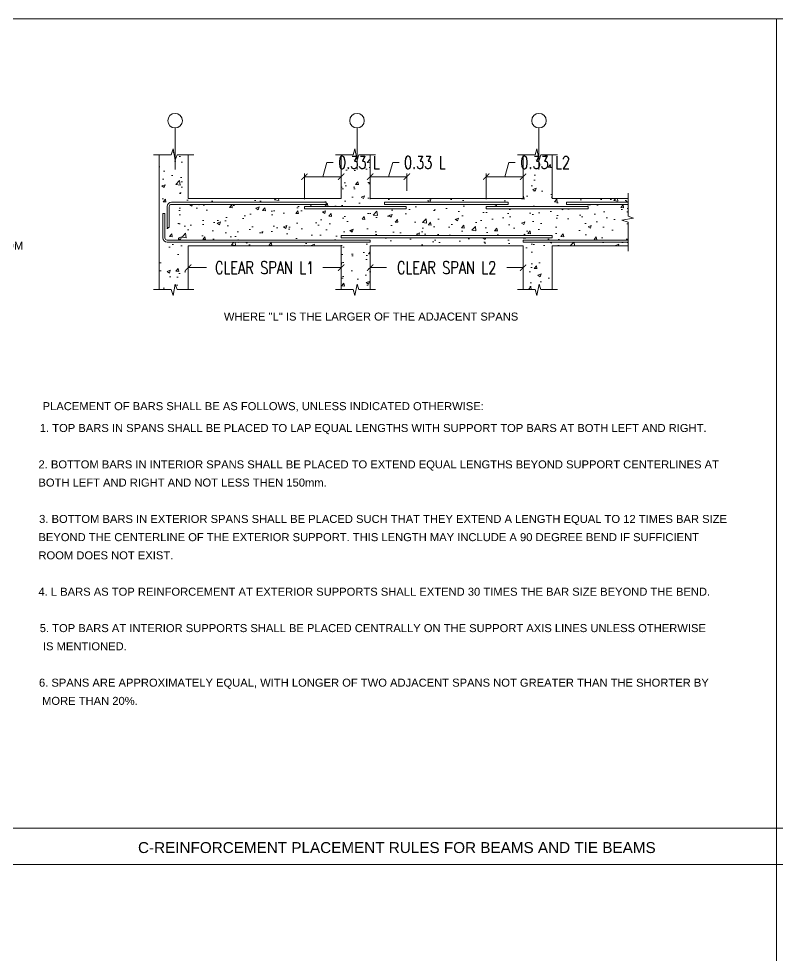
# Model space of a CAD drawing. Extents: x 166525 to 167198, y 178739 to 179747.
# Drawn here: x 166641.6 to 166653.68, y 179576.91 to 179591.83 of the extents above; entities that cross this region are included whole.
import ezdxf

# ---------------------------------------------------------------- set-up
doc = ezdxf.new("R2010")
doc.units = 0
doc.header["$MEASUREMENT"] = 0
doc.layers.get('0').update_dxf_attribs({"linetype": 'CONTINUOUS'})
doc.layers.get('DEFPOINTS').update_dxf_attribs({"linetype": 'CONTINUOUS'})
doc.layers.add('BEAM', color=6, linetype='CONTINUOUS', lineweight=13)
doc.styles.add('ARIAL', font='arial.ttf')
doc.styles.add('DIM', font='simplex.shx', dxfattribs={"width": 0.75})
doc.dimstyles.new('MUTASIM', dxfattribs={"dimscale": 0.9995, "dimtxt": 0.2, "dimasz": 0.1, "dimexe": 0.05, "dimexo": 0.12, "dimgap": 0.05, "dimtad": 0, "dimzin": 0, "dimdsep": 46, "dimtxsty": 'DIM', "dimblk": 'ARCHTICK', "dimcen": 0.09, "dimclrd": 35, "dimclre": 33, "dimclrt": 256, "dimazin": 0, "dimtfac": 1, "dimtofl": 0, "dimtmove": 1, "dimatfit": 3, "dimfxl": 0.18, "dimtolj": 1, "dimtzin": 0, "dimlwd": 13, "dimlwe": 9, "dimarcsym": 0})

# ---------------------------------------------------------------- blocks, each defined once
blk = doc.blocks.new('_ARCHTICK')
at = {"color": 0, "linetype": 'ByBlock', "const_width": 0.15}
blk.add_lwpolyline([(-0.5, -0.5), (0.5, 0.5)], dxfattribs=at)
blk = doc.blocks.new('*D701')
at = {"layer": 'BEAM', "color": 33, "lineweight": 9, "transparency": 16777216}
for p, q in [((166644.297, 179587.982), (166644.297, 179587.912)), ((166646.731, 179587.982), (166646.731, 179587.912))]:
    blk.add_line(p, q, dxfattribs=at)
at = {"layer": 'BEAM', "color": 35, "lineweight": 13, "transparency": 16777216}
for p, q in [((166644.297, 179587.862), (166644.589, 179587.862)), ((166646.731, 179587.862), (166646.438, 179587.862))]:
    blk.add_line(p, q, dxfattribs=at)
at = {"layer": 'DEFPOINTS', "color": 0, "transparency": 16777216}
for p in [(166644.297, 179587.862), (166644.297, 179587.862), (166646.731, 179587.862)]:
    blk.add_point(p, dxfattribs=at)
at = {"layer": 'BEAM', "color": 35, "lineweight": 13, "transparency": 16777216, "xscale": 0.09995000000000001, "yscale": 0.09995000000000001, "zscale": 0.09995000000000001, "rotation": 180}
blk.add_blockref('_ARCHTICK', (166644.297, 179587.862), dxfattribs=at)
at = {"layer": 'BEAM', "color": 35, "lineweight": 13, "transparency": 16777216, "xscale": 0.09995000000000001, "yscale": 0.09995000000000001, "zscale": 0.09995000000000001}
blk.add_blockref('_ARCHTICK', (166646.731, 179587.862), dxfattribs=at)
at = {"layer": 'BEAM', "transparency": 16777216, "insert": (166645.514, 179587.862), "char_height": 0.1999, "attachment_point": 5, "style": 'DIM'}
blk.add_mtext('\\A1;CLEAR SPAN L1', dxfattribs=at)
blk = doc.blocks.new('*D702')
at = {"layer": 'BEAM', "color": 33, "lineweight": 9, "transparency": 16777216}
for p, q in [((166647.194, 179587.982), (166647.194, 179587.912)), ((166649.628, 179587.982), (166649.628, 179587.912))]:
    blk.add_line(p, q, dxfattribs=at)
at = {"layer": 'BEAM', "color": 35, "lineweight": 13, "transparency": 16777216}
for p, q in [((166647.194, 179587.862), (166647.454, 179587.862)), ((166649.628, 179587.862), (166649.368, 179587.862))]:
    blk.add_line(p, q, dxfattribs=at)
at = {"layer": 'DEFPOINTS', "color": 0, "transparency": 16777216}
for p in [(166647.194, 179587.862), (166647.194, 179587.862), (166649.628, 179587.862)]:
    blk.add_point(p, dxfattribs=at)
at = {"layer": 'BEAM', "color": 35, "lineweight": 13, "transparency": 16777216, "xscale": 0.09995000000000001, "yscale": 0.09995000000000001, "zscale": 0.09995000000000001, "rotation": 180}
blk.add_blockref('_ARCHTICK', (166647.194, 179587.862), dxfattribs=at)
at = {"layer": 'BEAM', "color": 35, "lineweight": 13, "transparency": 16777216, "xscale": 0.09995000000000001, "yscale": 0.09995000000000001, "zscale": 0.09995000000000001}
blk.add_blockref('_ARCHTICK', (166649.628, 179587.862), dxfattribs=at)
at = {"layer": 'BEAM', "transparency": 16777216, "insert": (166648.411, 179587.862), "char_height": 0.1999, "attachment_point": 5, "style": 'DIM'}
blk.add_mtext('\\A1;CLEAR SPAN L2', dxfattribs=at)
blk = doc.blocks.new('*D703')
at = {"layer": 'BEAM', "color": 35, "lineweight": 13, "transparency": 16777216}
for p, q in [((166646.439, 179589.311), (166646.506, 179589.536)), ((166646.506, 179589.536), (166646.606, 179589.536)), ((166646.731, 179589.311), (166646.146, 179589.311))]:
    blk.add_line(p, q, dxfattribs=at)
at = {"layer": 'BEAM', "color": 33, "lineweight": 9, "transparency": 16777216}
for p, q in [((166646.146, 179588.955), (166646.146, 179589.361)), ((166646.731, 179589.083), (166646.731, 179589.361))]:
    blk.add_line(p, q, dxfattribs=at)
at = {"layer": 'DEFPOINTS', "color": 0, "transparency": 16777216}
for p in [(166646.146, 179589.311), (166646.146, 179588.835), (166646.731, 179588.963)]:
    blk.add_point(p, dxfattribs=at)
at = {"layer": 'BEAM', "color": 35, "lineweight": 13, "transparency": 16777216, "xscale": 0.09995000000000001, "yscale": 0.09995000000000001, "zscale": 0.09995000000000001, "rotation": 180}
blk.add_blockref('_ARCHTICK', (166646.146, 179589.311), dxfattribs=at)
at = {"layer": 'BEAM', "color": 35, "lineweight": 13, "transparency": 16777216, "xscale": 0.09995000000000001, "yscale": 0.09995000000000001, "zscale": 0.09995000000000001}
blk.add_blockref('_ARCHTICK', (166646.731, 179589.311), dxfattribs=at)
at = {"layer": 'BEAM', "transparency": 16777216, "insert": (166647.016, 179589.536), "char_height": 0.1999, "attachment_point": 5, "style": 'DIM'}
blk.add_mtext('\\A1;0.33 L', dxfattribs=at)
blk = doc.blocks.new('*D704')
at = {"layer": 'BEAM', "color": 35, "lineweight": 13, "transparency": 16777216}
for p, q in [((166647.486, 179589.311), (166647.554, 179589.536)), ((166647.554, 179589.536), (166647.654, 179589.536)), ((166647.778, 179589.311), (166647.194, 179589.311))]:
    blk.add_line(p, q, dxfattribs=at)
at = {"layer": 'BEAM', "color": 33, "lineweight": 9, "transparency": 16777216}
for p, q in [((166647.194, 179588.955), (166647.194, 179589.361)), ((166647.778, 179589.083), (166647.778, 179589.361))]:
    blk.add_line(p, q, dxfattribs=at)
at = {"layer": 'DEFPOINTS', "color": 0, "transparency": 16777216}
for p in [(166647.194, 179589.311), (166647.194, 179588.835), (166647.778, 179588.963)]:
    blk.add_point(p, dxfattribs=at)
at = {"layer": 'BEAM', "color": 35, "lineweight": 13, "transparency": 16777216, "xscale": 0.09995000000000001, "yscale": 0.09995000000000001, "zscale": 0.09995000000000001, "rotation": 180}
blk.add_blockref('_ARCHTICK', (166647.194, 179589.311), dxfattribs=at)
at = {"layer": 'BEAM', "color": 35, "lineweight": 13, "transparency": 16777216, "xscale": 0.09995000000000001, "yscale": 0.09995000000000001, "zscale": 0.09995000000000001}
blk.add_blockref('_ARCHTICK', (166647.778, 179589.311), dxfattribs=at)
at = {"layer": 'BEAM', "transparency": 16777216, "insert": (166648.064, 179589.536), "char_height": 0.1999, "attachment_point": 5, "style": 'DIM'}
blk.add_mtext('\\A1;0.33 L', dxfattribs=at)
blk = doc.blocks.new('*D705')
at = {"layer": 'BEAM', "color": 35, "lineweight": 13, "transparency": 16777216}
for p, q in [((166649.336, 179589.311), (166649.403, 179589.536)), ((166649.403, 179589.536), (166649.503, 179589.536)), ((166649.628, 179589.311), (166649.043, 179589.311))]:
    blk.add_line(p, q, dxfattribs=at)
at = {"layer": 'BEAM', "color": 33, "lineweight": 9, "transparency": 16777216}
for p, q in [((166649.043, 179588.955), (166649.043, 179589.361)), ((166649.628, 179589.083), (166649.628, 179589.361))]:
    blk.add_line(p, q, dxfattribs=at)
at = {"layer": 'DEFPOINTS', "color": 0, "transparency": 16777216}
for p in [(166649.043, 179589.311), (166649.043, 179588.835), (166649.628, 179588.963)]:
    blk.add_point(p, dxfattribs=at)
at = {"layer": 'BEAM', "color": 35, "lineweight": 13, "transparency": 16777216, "xscale": 0.09995000000000001, "yscale": 0.09995000000000001, "zscale": 0.09995000000000001, "rotation": 180}
blk.add_blockref('_ARCHTICK', (166649.043, 179589.311), dxfattribs=at)
at = {"layer": 'BEAM', "color": 35, "lineweight": 13, "transparency": 16777216, "xscale": 0.09995000000000001, "yscale": 0.09995000000000001, "zscale": 0.09995000000000001}
blk.add_blockref('_ARCHTICK', (166649.628, 179589.311), dxfattribs=at)
at = {"layer": 'BEAM', "transparency": 16777216, "insert": (166649.981, 179589.536), "char_height": 0.1999, "attachment_point": 5, "style": 'DIM'}
blk.add_mtext('\\A1;0.33 L2', dxfattribs=at)

msp = doc.modelspace()

# ---------------------------------------------------------------- hatches: boundary and pattern name
at = {"layer": 'BEAM'}
h = msp.add_hatch(dxfattribs=at)
h.set_pattern_fill('AR-CONC', color=0, scale=0.002897, style=0)
h.set_pattern_definition([(50, (166507.37352, 179612.27), (0.527809, -0.0461773), [0.05519, -0.6070894]), (355, (166507.3735, 179612.27), (-0.1021023, 0.5535121), [0.044152, -0.4856715]), (100.451, (166507.4175, 179612.26616), (0.4257086, 0.5073323), [0.0469042, -0.5159463]), (46.1842, (166507.3735, 179612.4172), (0.7853458, -0.1218012), [0.082785, -0.910634]), (96.6356, (166507.439, 179612.407), (0.687786, 0.716819), [0.0703563, -0.7739195]), (351.184, (166507.3735, 179612.4172), (0.6877873, 0.716818), [0.066228, -0.7285073]), (21, (166507.4471, 179612.3804), (0.439245, -0.2962745), [0.05519, -0.6070894]), (326, (166507.4471, 179612.3804), (0.1790473, 0.5336128), [0.044152, -0.4856715]), (71.4514, (166507.4837, 179612.3557), (0.618291, 0.2373395), [0.0469042, -0.5159463]), (37.5, (166507.37352, 179612.27), (0.00894802, 0.24496525), [0, -0.4797846, 0, -0.4930302, 0, -0.4875112]), (7.5, (166507.37352, 179612.27), (0.1935839, 0.29023415), [0, -0.2811008, 0, -0.4687466, 0, -0.18580615]), (327.5, (166507.20943, 179612.27), (0.39282087, -0.0165968), [0, -0.1839665, 0, -0.57397544, 0, -0.76162126]), (317.5, (166507.13584, 179612.27), (0.4291465, 0.07366334), [0, -0.2391564, 0, -0.3811786, 0, -0.5408615])])
h.paths.add_polyline_path([(166633.53772, 179584.72725), (166633.53772, 179582.59971), (166633.62177, 179582.5699), (166633.53772, 179582.55402), (166633.53772, 179580.38158), (166635.71043, 179580.38158), (166635.72631, 179580.46563), (166635.75612, 179580.38158), (166637.88339, 179580.38158), (166637.88339, 179582.55402), (166637.79934, 179582.5699), (166637.88339, 179582.59971), (166637.88339, 179584.72725), (166635.75612, 179584.72725), (166635.72631, 179584.6432), (166635.71043, 179584.72725)])
h.paths.add_polyline_path([(166636.43483, 179582.55441, -1), (166634.98628, 179582.55441, -1)], flags=16)
h.paths.add_polyline_path([(166640.85404, 179577.64755), (166640.85404, 179589.92383), (166644.7101, 179589.92383), (166644.7101, 179577.64755)], flags=9)
h.paths.add_polyline_path([(166628.34114, 179577.33186), (166640.61742, 179577.33186), (166640.61742, 179573.4758), (166628.34114, 179573.4758)], flags=9)
h.paths.add_polyline_path([(166628.15715, 179589.01424), (166641.43878, 179589.01424), (166641.43878, 179585.15818), (166628.15715, 179585.15818)], flags=9)
h.paths.add_polyline_path([(166635.28877, 179582.90624), (166636.17599, 179582.90624), (166636.17599, 179583.1041), (166635.28877, 179583.1041)], flags=8)
h = msp.add_hatch(dxfattribs=at)
h.set_pattern_fill('AR-CONC', color=0, scale=0.002897, style=0)
h.set_pattern_definition([(50, (166569.26886, 179562.76548), (0.527809, -0.0461773), [0.05519, -0.6070894]), (355, (166569.26886, 179562.7655), (-0.1021023, 0.553512), [0.044152, -0.4856715]), (100.451, (166569.31284, 179562.76163), (0.4257086, 0.5073323), [0.0469042, -0.5159463]), (46.1842, (166569.26886, 179562.91265), (0.785346, -0.1218012), [0.082785, -0.910634]), (96.6356, (166569.3343, 179562.9025), (0.687786, 0.716819), [0.070356, -0.7739195]), (351.184, (166569.26886, 179562.91265), (0.687787, 0.716818), [0.066228, -0.728507]), (21, (166569.34244, 179562.87586), (0.439245, -0.2962745), [0.05519, -0.6070894]), (326, (166569.34244, 179562.87586), (0.1790473, 0.5336128), [0.044152, -0.4856715]), (71.4514, (166569.37905, 179562.85117), (0.618291, 0.2373395), [0.0469042, -0.5159463]), (37.5, (166569.26886, 179562.76548), (0.00894802, 0.24496525), [0, -0.4797846, 0, -0.4930302, 0, -0.4875112]), (7.5, (166569.26886, 179562.76548), (0.1935839, 0.29023415), [0, -0.2811008, 0, -0.4687466, 0, -0.18580615]), (327.5, (166569.10476, 179562.76548), (0.39282087, -0.0165968), [0, -0.1839665, 0, -0.5739754, 0, -0.7616213]), (317.5, (166569.03117, 179562.76548), (0.4291465, 0.0736633), [0, -0.2391564, 0, -0.3811786, 0, -0.5408615])])
h.paths.add_polyline_path([(166651.3012, 179588.68199), (166651.3012, 179588.87025), (166650.31823, 179588.87025), (166650.31823, 179588.90502), (166651.3012, 179588.90502), (166651.3012, 179588.96296), (166650.0913, 179588.96296), (166650.0913, 179589.65827), (166649.9133, 179589.65827), (166649.88349, 179589.57422), (166649.84909, 179589.75632), (166649.81927, 179589.65827), (166649.62776, 179589.65827), (166649.62776, 179588.96296), (166647.19419, 179588.96296), (166647.19419, 179589.65827), (166647.01619, 179589.65827), (166646.98638, 179589.57422), (166646.95198, 179589.75632), (166646.92216, 179589.65827), (166646.73065, 179589.65827), (166646.73065, 179588.96296), (166644.29708, 179588.96296), (166644.29708, 179589.65827), (166644.11908, 179589.65827), (166644.08927, 179589.57422), (166644.05487, 179589.75632), (166644.02505, 179589.65827), (166643.83354, 179589.65827), (166643.83354, 179587.51441), (166644.02505, 179587.51441), (166644.05487, 179587.41635), (166644.08927, 179587.59845), (166644.11908, 179587.51441), (166644.29708, 179587.51441), (166644.29708, 179588.20971), (166646.73065, 179588.20971), (166646.73065, 179587.51441), (166646.92216, 179587.51441), (166646.95198, 179587.41635), (166646.98638, 179587.59845), (166647.01619, 179587.51441), (166647.19419, 179587.51441), (166647.19419, 179588.20971), (166649.62776, 179588.20971), (166649.62776, 179587.51441), (166649.81927, 179587.51441), (166649.84909, 179587.41635), (166649.88349, 179587.59845), (166649.9133, 179587.51441), (166650.0913, 179587.51441), (166650.0913, 179588.20971), (166651.3012, 179588.20971), (166651.3012, 179588.26766), (166649.62776, 179588.26766), (166649.62776, 179588.30242), (166651.3012, 179588.30242), (166651.3012, 179588.58797), (166651.20314, 179588.61778), (166651.38524, 179588.65218)])
h.paths.add_polyline_path([(166646.14639, 179588.80072), (166646.14639, 179588.83549), (166647.76877, 179588.83549), (166647.76877, 179588.80072)], flags=16)
h.paths.add_polyline_path([(166644.03055, 179588.87025, 0.41421356), (166643.99578, 179588.83549), (166643.99578, 179588.50388), (166643.96102, 179588.50388), (166643.96102, 179588.83549, -0.41421356), (166644.03055, 179588.90502), (166646.49404, 179588.90502), (166646.49404, 179588.87025)], flags=17)
h.paths.add_polyline_path([(166647.19419, 179588.30242), (166647.19419, 179588.26766), (166643.96102, 179588.26766, -0.41421356), (166643.89149, 179588.33719), (166643.89149, 179588.72674), (166643.92625, 179588.72674), (166643.92625, 179588.33719, 0.41421356), (166643.96102, 179588.30242)], flags=17)
h.paths.add_polyline_path([(166646.73065, 179588.37195), (166650.0913, 179588.37195), (166650.0913, 179588.33719), (166646.73065, 179588.33719)], flags=16)
h.paths.add_polyline_path([(166647.42112, 179588.87025), (166647.42112, 179588.90502), (166649.39115, 179588.90502), (166649.39115, 179588.87025)], flags=17)
h.paths.add_polyline_path([(166649.0435, 179588.80072), (166649.0435, 179588.83549), (166650.66588, 179588.83549), (166650.66588, 179588.80072)], flags=16)

# ---------------------------------------------------------------- linework, layer by layer
at = {"layer": 'BEAM', "color": 0}
for p, q in [((166653.6661, 179591.82623), (166653.6661, 179553.60608)), ((166644.08767, 179589.4265), (166644.08767, 179590.08665)), ((166646.98478, 179589.4265), (166646.98478, 179590.08665)), ((166649.88189, 179589.4265), (166649.88189, 179590.08665)), ((166643.83354, 179589.65827), (166643.83354, 179587.51441)), ((166644.29708, 179589.65827), (166644.29708, 179588.96296)), ((166646.73065, 179589.65827), (166646.73065, 179588.96296)), ((166647.19419, 179589.65827), (166647.19419, 179588.96296)), ((166649.62776, 179589.65827), (166649.62776, 179588.96296)), ((166650.0913, 179589.65827), (166650.0913, 179588.96296)), ((166646.73065, 179588.96296), (166644.29708, 179588.96296)), ((166649.62776, 179588.96296), (166647.19419, 179588.96296)), ((166650.0913, 179588.96296), (166651.3012, 179588.96296)), ((166644.29708, 179588.20971), (166644.29708, 179587.51441)), ((166646.73065, 179588.20971), (166644.29708, 179588.20971)), ((166646.73065, 179588.20971), (166646.73065, 179587.51441)), ((166647.19419, 179588.20971), (166647.19419, 179587.51441)), ((166649.62776, 179588.20971), (166647.19419, 179588.20971)), ((166649.62776, 179588.20971), (166649.62776, 179587.51441)), ((166650.0913, 179588.20971), (166650.0913, 179587.51441)), ((166650.0913, 179588.20971), (166651.3012, 179588.20971)), ((166665.54405, 179578.9345), (166615.94671, 179578.9345)), ((166665.54405, 179578.35508), (166615.94671, 179578.35508))]:
    msp.add_line(p, q, dxfattribs=at)
for points in [[(166665.54405, 179591.82623), (166615.94671, 179591.82623), (166615.94671, 179553.60608), (166665.54405, 179553.60608)], [(166646.14639, 179588.83549), (166646.14639, 179588.80072), (166647.76877, 179588.80072), (166647.76877, 179588.83549)], [(166647.42112, 179588.90502), (166647.42112, 179588.87025), (166649.39115, 179588.87025), (166649.39115, 179588.90502)], [(166649.0435, 179588.83549), (166649.0435, 179588.80072), (166650.66588, 179588.80072), (166650.66588, 179588.83549)], [(166646.73065, 179588.37195), (166646.73065, 179588.33719), (166650.0913, 179588.33719), (166650.0913, 179588.37195)]]:
    msp.add_lwpolyline(points, close=True, dxfattribs=at)
for points in [[(166644.384, 179589.65827), (166644.11908, 179589.65827), (166644.08927, 179589.57422), (166644.05487, 179589.75632), (166644.02505, 179589.65827), (166643.74663, 179589.65827)], [(166647.28111, 179589.65827), (166647.01619, 179589.65827), (166646.98638, 179589.57422), (166646.95198, 179589.75632), (166646.92216, 179589.65827), (166646.64374, 179589.65827)], [(166650.17822, 179589.65827), (166649.9133, 179589.65827), (166649.88349, 179589.57422), (166649.84909, 179589.75632), (166649.81927, 179589.65827), (166649.54085, 179589.65827)], [(166651.3012, 179589.04987), (166651.3012, 179588.68199), (166651.38524, 179588.65218), (166651.20314, 179588.61778), (166651.3012, 179588.58797), (166651.3012, 179588.1228)], [(166651.3012, 179588.90502), (166650.31823, 179588.90502), (166650.31823, 179588.87025), (166651.3012, 179588.87025)], [(166651.3012, 179588.30242), (166649.62776, 179588.30242), (166649.62776, 179588.26766), (166651.3012, 179588.26766)], [(166644.384, 179587.51441), (166644.11908, 179587.51441), (166644.08927, 179587.59845), (166644.05487, 179587.41635), (166644.02505, 179587.51441), (166643.74663, 179587.51441)], [(166647.28111, 179587.51441), (166647.01619, 179587.51441), (166646.98638, 179587.59845), (166646.95198, 179587.41635), (166646.92216, 179587.51441), (166646.64374, 179587.51441)], [(166650.17822, 179587.51441), (166649.9133, 179587.51441), (166649.88349, 179587.59845), (166649.84909, 179587.41635), (166649.81927, 179587.51441), (166649.54085, 179587.51441)]]:
    msp.add_lwpolyline(points, dxfattribs=at)
for points in [[(166646.49404, 179588.90502), (166644.03055, 179588.90502, 0.41421356), (166643.96102, 179588.83549), (166643.96102, 179588.50388), (166643.99578, 179588.50388), (166643.99578, 179588.83549, -0.41421356), (166644.03055, 179588.87025), (166646.49404, 179588.87025)], [(166647.19419, 179588.26766), (166643.96102, 179588.26766, -0.41421356), (166643.89149, 179588.33719), (166643.89149, 179588.72674), (166643.92625, 179588.72674), (166643.92625, 179588.33719, 0.41421356), (166643.96102, 179588.30242), (166647.19419, 179588.30242)]]:
    msp.add_lwpolyline(points, format="xyb", close=True, dxfattribs=at)
for centre in [(166644.08767, 179590.20253), (166646.98478, 179590.20253), (166649.88189, 179590.20253)]:
    msp.add_circle(centre, 0.11588, dxfattribs=at)

# ---------------------------------------------------------------- texts
at = {"layer": 'BEAM', "color": 3, "style": 'ARIAL'}
for s, height, p in [('EXTRA TOP AND BOTTOM', 0.1274728, (166639.42542, 179588.14976)), ('WHERE "L" IS THE LARGER OF THE ADJACENT SPANS', 0.1274728, (166644.86489, 179587.01926)), ('PLACEMENT OF BARS SHALL BE AS FOLLOWS, UNLESS INDICATED OTHERWISE:', 0.1274728, (166641.97885, 179585.59259)), ('1. TOP BARS IN SPANS SHALL BE PLACED TO LAP EQUAL LENGTHS WITH SUPPORT TOP BARS AT BOTH LEFT AND RIGHT.', 0.12747284, (166641.93377, 179585.24493)), ('2. BOTTOM BARS IN INTERIOR SPANS SHALL BE PLACED TO EXTEND EQUAL LENGTHS BEYOND SUPPORT CENTERLINES AT', 0.12747284, (166641.91264, 179584.66551)), ('BOTH LEFT AND RIGHT AND NOT LESS THEN 150mm.', 0.1274728, (166641.91186, 179584.3758)), ('3. BOTTOM BARS IN EXTERIOR SPANS SHALL BE PLACED SUCH THAT THEY EXTEND A LENGTH EQUAL TO 12 TIMES BAR SIZE ', 0.12747284, (166641.92279, 179583.79638)), ('BEYOND THE CENTERLINE OF THE EXTERIOR SUPPORT. THIS LENGTH MAY INCLUDE A 90 DEGREE BEND IF SUFFICIENT  ', 0.12747284, (166641.91227, 179583.50667)), ('ROOM DOES NOT EXIST.', 0.1274728, (166641.91199, 179583.21696)), ('4. L BARS AS TOP REINFORCEMENT AT EXTERIOR SUPPORTS SHALL EXTEND 30 TIMES THE BAR SIZE BEYOND THE BEND. ', 0.12747284, (166641.91199, 179582.63753)), ('5. TOP BARS AT INTERIOR SUPPORTS SHALL BE PLACED CENTRALLY ON THE SUPPORT AXIS LINES UNLESS OTHERWISE', 0.12747284, (166641.93306, 179582.05811)), (' IS MENTIONED. ', 0.1274728, (166641.93377, 179581.7684)), ('6. SPANS ARE APPROXIMATELY EQUAL, WITH LONGER OF TWO ADJACENT SPANS NOT GREATER THAN THE SHORTER BY ', 0.1274728, (166641.92038, 179581.18898)), (' MORE THAN 20%%%.', 0.1274728, (166641.92038, 179580.89927))]:
    msp.add_text(s, height=height, dxfattribs=at).set_placement(p)
at = {"layer": 'BEAM', "color": 2, "style": 'ARIAL'}
msp.add_text(' C-REINFORCEMENT PLACEMENT RULES FOR BEAMS AND TIE BEAMS ', height=0.1738266, dxfattribs=at).set_placement((166643.43003, 179578.53985))

# ---------------------------------------------------------------- dimensions: what is measured, and where the dimension line sits
at = {"layer": 'BEAM', "color": 0}
for base, p1, p2, text, picture, middle in [((166646.14639, 179589.31061), (166646.73065, 179588.96296), (166646.14639, 179588.83549), '0.33 L', '*D703', (166646.65591, 179589.5355)), ((166647.19419, 179589.31061), (166647.77846, 179588.96296), (166647.19419, 179588.83549), '0.33 L', '*D704', (166647.70372, 179589.5355)), ((166649.0435, 179589.31061), (166649.62776, 179588.96296), (166649.0435, 179588.83549), '0.33 L2', '*D705', (166649.55302, 179589.5355)), ((166644.29708, 179587.86206), (166646.73065, 179587.86206), (166644.29708, 179587.86206), 'CLEAR SPAN L1', '*D701', (166645.51387, 179587.86206)), ((166647.19419, 179587.86206), (166649.62776, 179587.86206), (166647.19419, 179587.86206), 'CLEAR SPAN L2', '*D702', (166648.41098, 179587.86206))]:
    dim = msp.add_linear_dim(base=base, p1=p1, p2=p2, text=text, dimstyle='MUTASIM', dxfattribs=at)
    dim.commit()
    dim.dimension.update_dxf_attribs({"geometry": picture, "text_midpoint": middle})

doc.saveas('drawing.dxf')
